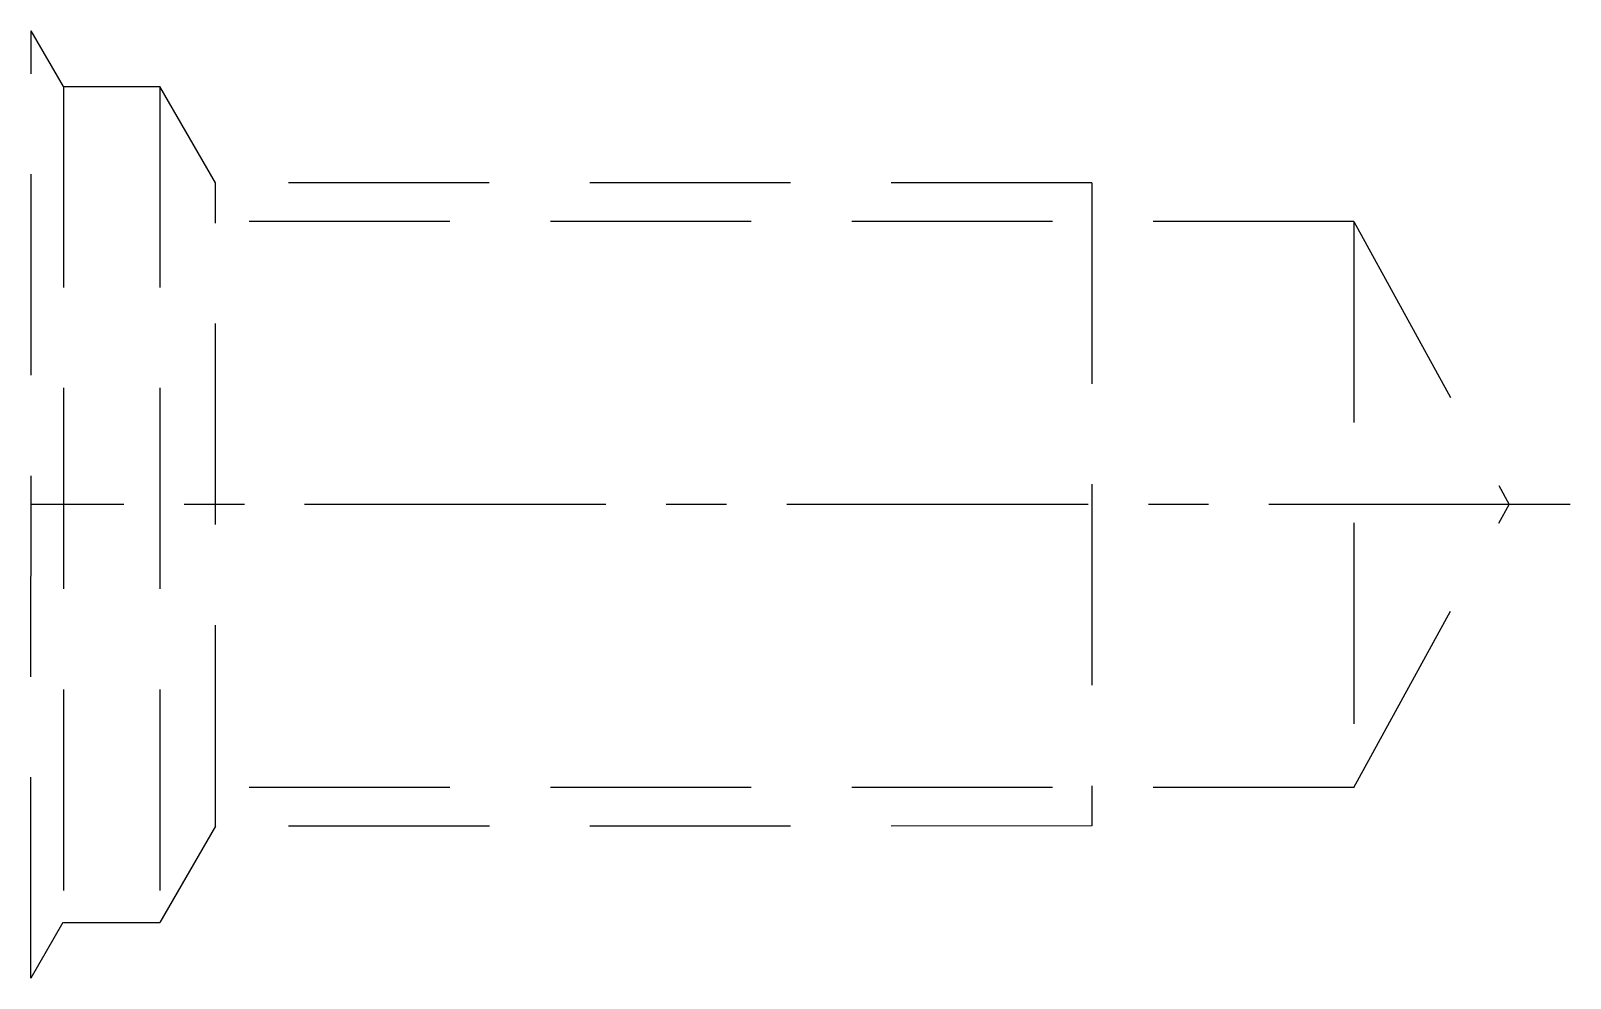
# Model space of a CAD drawing. Header units: millimetres. Extents: x 0 to 57.5, y -17.7 to 17.7.
import ezdxf

# ---------------------------------------------------------------- set-up
doc = ezdxf.new("R2010")
doc.units = ezdxf.units.MM
doc.header["$LTSCALE"] = 30
doc.header["$MEASUREMENT"] = 0
doc.linetypes.add('CENTER', pattern=[2, 1.25, -0.25, 0.25, -0.25])
doc.linetypes.add('HIDDEN', pattern=[0.375, 0.25, -0.125])

msp = doc.modelspace()

# ---------------------------------------------------------------- linework, layer by layer
at = {"color": 6, "linetype": 'HIDDEN'}
for p, q in [((-0.009, -17.682), (0.009, 17.674)), ((1.209, 15.595), (0.009, 17.674)), ((1.209, 15.595), (4.809, 15.596)), ((1.209, 15.595), (1.212, -15.605)), ((4.809, 15.596), (4.812, -15.604)), ((6.888, 11.996), (4.809, 15.596)), ((39.609, 11.998), (6.888, 11.996)), ((6.89, -12.004), (6.888, 11.996)), ((39.609, 11.999), (39.611, -12.001)), ((49.39, 10.56), (6.888, 10.556)), ((49.39, 10.56), (55.19, 0)), ((49.39, 10.56), (49.391, -10.56)), ((49.391, -10.56), (55.19, 0)), ((49.391, -10.56), (6.89, -10.564)), ((6.89, -12.004), (4.812, -15.604)), ((39.611, -12.002), (6.89, -12.004)), ((1.193, -15.605), (-0.009, -17.682)), ((1.212, -15.605), (4.812, -15.604))]:
    msp.add_line(p, q, dxfattribs=at)
at = {"color": 1, "linetype": 'CENTER', "ltscale": 0.3}
msp.add_line((57.466, 0), (0, 0), dxfattribs=at)

doc.saveas('drawing.dxf')
